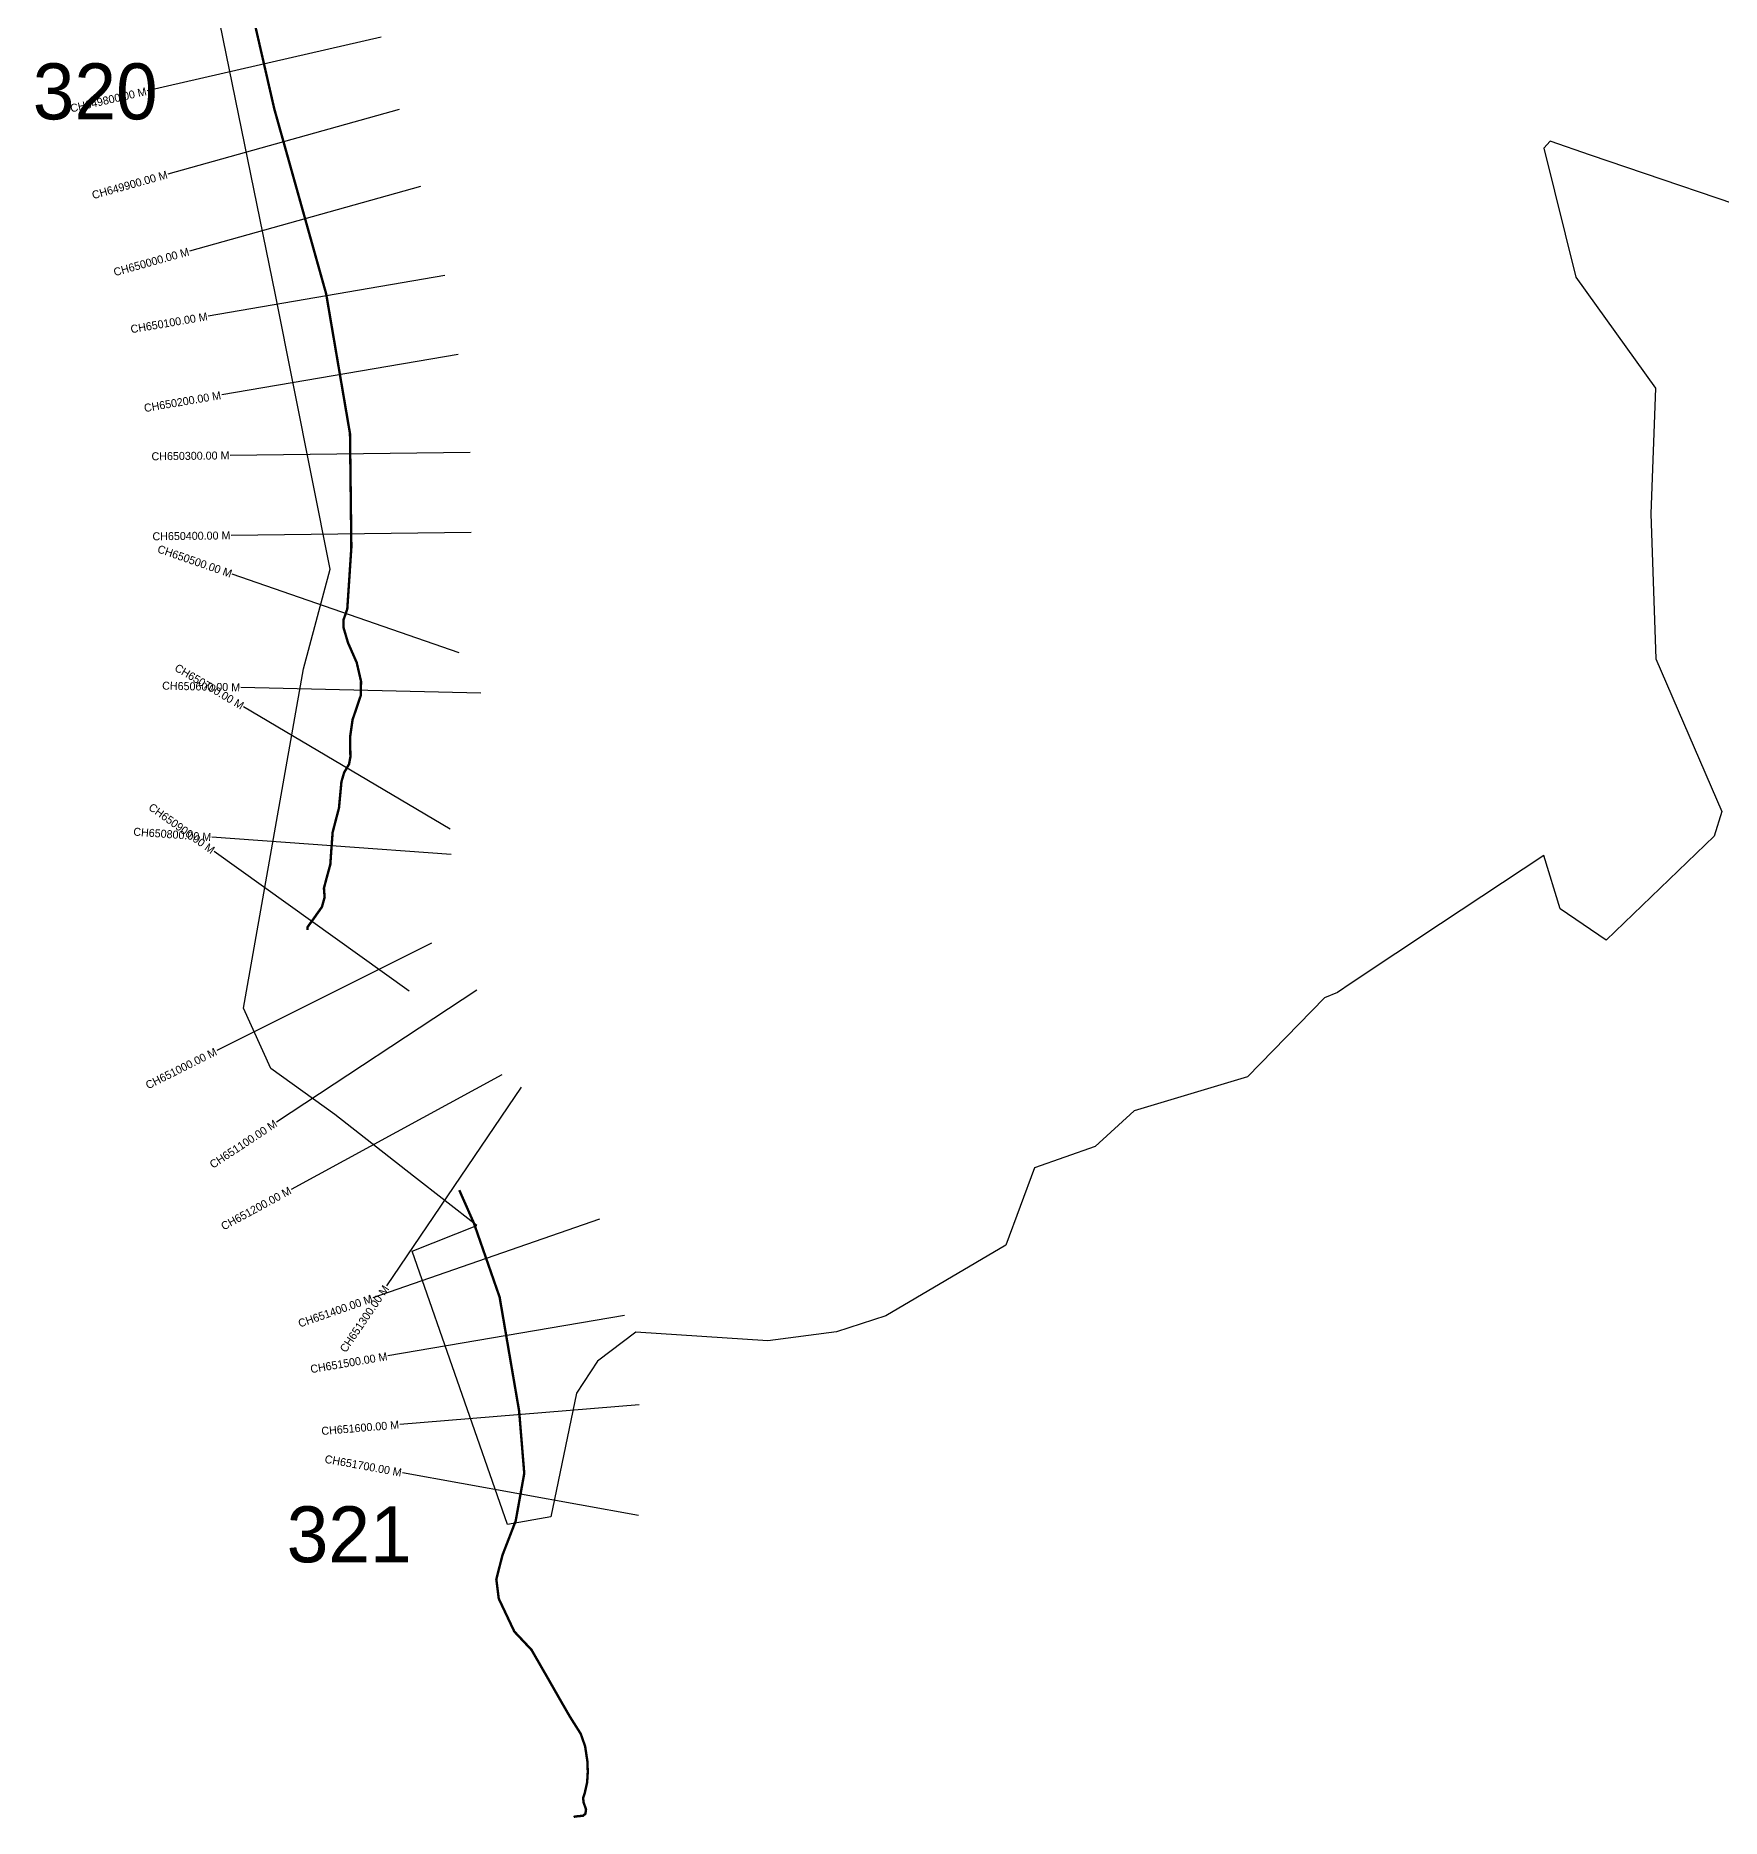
# Model space of a CAD drawing. Header units: metres. Extents: x 330100 to 335694, y 1792679 to 1800485.
# Drawn here: x 331288 to 333395, y 1792679 to 1794907 of the extents above; entities that cross this region are included whole.
import ezdxf
from ezdxf.enums import TextEntityAlignment as Align

# ---------------------------------------------------------------- set-up
doc = ezdxf.new("R2010")
doc.units = ezdxf.units.M
for name, color, linetype in [('CS', 134, 'Continuous'), ('CSMark', 6, 'Continuous'), ('NATURALLY PROTECTED', 3, 'Continuous')]:
    doc.layers.add(name, color=color, linetype=linetype)

msp = doc.modelspace()

# ---------------------------------------------------------------- linework, layer by layer
at = {"color": 6}
msp.add_lwpolyline([(333479, 1794673.6), (333231, 1794758.1), (333180.7, 1794775.3), (333172.7, 1794766.7), (333212.8, 1794605.6), (333312.3, 1794466.5), (333306.6, 1794309.8), (333312.6, 1794128.3), (333395.4, 1793937.7), (333385.5, 1793906.8), (333250.5, 1793776.9), (333193.1, 1793815.9), (333173, 1793882.7), (333043.8, 1793797.1), (332932, 1793723), (332914.7, 1793711.6), (332898.8, 1793704.6), (332802.3, 1793606.1), (332660.8, 1793563.6), (332611.9, 1793519), (332536.2, 1793492.3), (332500.4, 1793395.8), (332350.5, 1793307.1), (332288.7, 1793287.1), (332202.9, 1793276.1), (332037.9, 1793286.8), (331989.9, 1793250.7), (331963.5, 1793210.8), (331931.8, 1793056.1), (331877.4, 1793046.7), (331758.4, 1793388.1), (331839.1, 1793420.2), (331760, 1793482), (331661.6, 1793559.1), (331581.8, 1793616.4), (331547.5, 1793691.9), (331622.6, 1794116), (331656, 1794240.5), (331587.6, 1794583.4), (331506.7, 1794979.3)], dxfattribs=at)
at = {"layer": 'CS'}
for p, q in [((331719.4, 1794905.2), (331427, 1794838.1)), ((331742, 1794815.1), (331453.1, 1794734.2)), ((331768.9, 1794718.8), (331480.1, 1794637.9)), ((331799.1, 1794607.3), (331503.4, 1794556.8)), ((331815.9, 1794508.7), (331520.2, 1794458.2)), ((331830.9, 1794386.3), (331530.9, 1794382.7)), ((331832.1, 1794286.3), (331532.1, 1794282.7)), ((331817, 1794135.9), (331533.5, 1794234.2)), ((331844.1, 1794085.7), (331544.2, 1794092.7)), ((331805.7, 1793915.6), (331547.5, 1794068.4)), ((331807.2, 1793883.8), (331508, 1793905.4)), ((331754.7, 1793713.1), (331510.7, 1793887.6)), ((331782.3, 1793773), (331514, 1793638.8)), ((331839.2, 1793714.5), (331588.7, 1793549.3)), ((331870.5, 1793608.5), (331606.9, 1793465.3)), ((331894.7, 1793593), (331726.4, 1793344.7)), ((331992.6, 1793428.1), (331709.2, 1793329.6)), ((332023.7, 1793307.7), (331728, 1793257.1)), ((332041.9, 1793196.1), (331742.9, 1793171.4)), ((332041.3, 1793057.7), (331746.1, 1793111.1))]:
    msp.add_line(p, q, dxfattribs=at)
at = {"layer": 'NATURALLY PROTECTED', "const_width": 3, "flags": 128}
for points in [[(331534.1, 1795041.9), (331586, 1794815.6), (331650.8, 1794584.6), (331680.6, 1794409.8), (331682.3, 1794267.8), (331679.2, 1794220.8), (331677.2, 1794190.7), (331672.4, 1794176.9), (331672.6, 1794167.1), (331678.1, 1794148.5), (331689, 1794123.7), (331694.4, 1794100.3), (331694, 1794082.4), (331683.8, 1794052.3), (331680.7, 1794030.8), (331681.1, 1794005.9), (331679.4, 1793996.7), (331673.3, 1793986.4), (331669.9, 1793974.8), (331666.8, 1793941.9), (331663, 1793927.4), (331658.9, 1793911.6), (331657.1, 1793887.3), (331656, 1793871.5), (331651.4, 1793854.6), (331648, 1793841.7), (331648.9, 1793830.5), (331645.5, 1793818.3), (331636.1, 1793805), (331627.7, 1793793.4), (331627.3, 1793789.6)], [(331817.2, 1793464.4), (331835.5, 1793423), (331867.6, 1793330.7), (331892, 1793188.3), (331898.4, 1793110.4), (331887.7, 1793051), (331871.2, 1793008.3), (331863.5, 1792978.1), (331866.5, 1792953.9), (331886, 1792912.7), (331907.5, 1792889.8), (331924.7, 1792859.9), (331940.7, 1792831.9), (331955.4, 1792806.4), (331969, 1792784.9), (331974.5, 1792769.2), (331977.3, 1792750.6), (331977.8, 1792737.3), (331977, 1792724.1), (331973.9, 1792710.4), (331971.9, 1792704.6), (331972.7, 1792698.7), (331975.6, 1792690.6), (331974.9, 1792685), (331971.9, 1792682.5), (331961.7, 1792681.5), (331960.2, 1792680.7)]]:
    msp.add_lwpolyline(points, dxfattribs=at)

# ---------------------------------------------------------------- texts
at = {"char_height": 70, "attachment_point": 1}
for s, width, insert in [('320', 228.038, (331284.1, 1794872.6)), ('321', 95.172, (331601.5, 1793069.2))]:
    msp.add_mtext_dynamic_manual_height_columns(s, width=width, gutter_width=1, heights=[0], dxfattribs=dict(at, insert=insert))
at = {"layer": 'CSMark'}
for s, rotation, p in [('CH649800.00 M', 12.9233, (331426, 1794837.9)), ('CH649900.00 M', 15.6571, (331452.1, 1794733.9)), ('CH650000.00 M', 15.6571, (331479.1, 1794637.6)), ('CH650100.00 M', 9.6886, (331502.4, 1794556.6)), ('CH650200.00 M', 9.6886, (331519.2, 1794458)), ('CH650300.00 M', 0.6867, (331529.9, 1794382.7)), ('CH650400.00 M', 0.6867, (331531.1, 1794282.7)), ('CH650500.00 M', 340.8747, (331532.6, 1794234.5)), ('CH650700.00 M', 329.3654, (331546.7, 1794068.9)), ('CH650600.00 M', 358.6673, (331543.2, 1794092.7)), ('CH650900.00 M', 324.4435, (331509.9, 1793888.1)), ('CH650800.00 M', 355.8622, (331507, 1793905.5)), ('CH651000.00 M', 26.5774, (331513.1, 1793638.3)), ('CH651100.00 M', 33.4111, (331587.9, 1793548.8)), ('CH651200.00 M', 28.5247, (331606, 1793464.8)), ('CH651300.00 M', 55.8683, (331725.9, 1793343.9)), ('CH651400.00 M', 19.1598, (331708.3, 1793329.3)), ('CH651500.00 M', 9.7122, (331727.1, 1793256.9)), ('CH651600.00 M', 4.7225, (331741.9, 1793171.3)), ('CH651700.00 M', 349.7418, (331745.1, 1793111.3))]:
    msp.add_text(s, height=10, rotation=rotation, dxfattribs=at).set_placement(p, align=Align.MIDDLE_RIGHT)

doc.saveas('drawing.dxf')
